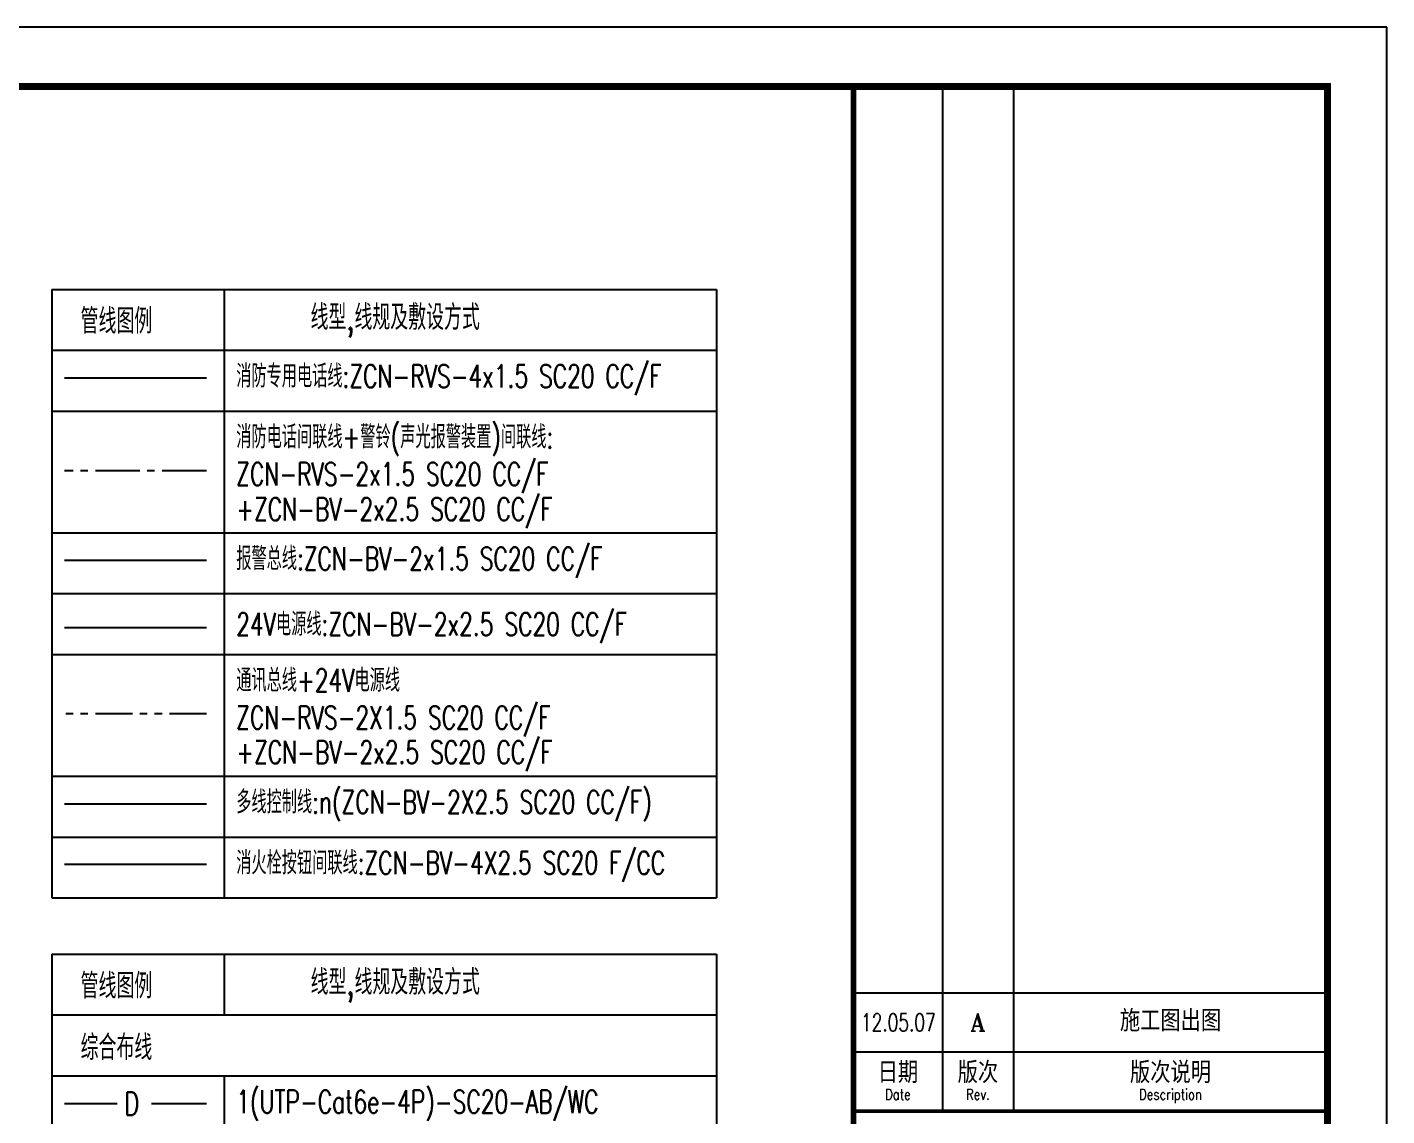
# Model space of a CAD drawing. Extents: x 913510 to 997610, y -270398 to 254224.
# Drawn here: x 974667 to 997610, y 157040 to 175417 of the extents above; entities that cross this region are included whole.
import ezdxf
from ezdxf.enums import TextEntityAlignment as Align

# ---------------------------------------------------------------- set-up
doc = ezdxf.new("R2010")
doc.units = 0
doc.header["$LTSCALE"] = 1000
doc.header["$MEASUREMENT"] = 0
doc.linetypes.add('CENTER2', pattern=[1.125, 0.75, -0.125, 0.125, -0.125])
doc.linetypes.add('PHANTOM2', pattern=[1.25, 0.625, -0.125, 0.125, -0.125, 0.125, -0.125])
for name, color, linetype in [('00-WIRE-4', 6, 'Continuous'), ('CTEXTW', 4, 'Continuous'), ('WIRE-4', 6, 'Continuous'), ('图框', 139, 'Continuous')]:
    doc.layers.add(name, color=color, linetype=linetype)
doc.styles.add('JIAO', font='tjromans.shx', dxfattribs={"bigfont": 'tjhztxt.shx'})
doc.styles.add('TG_LINETYPE', font='SIMPLEX', dxfattribs={"width": 0.8, "height": 3, "bigfont": 'HZTXT'})
doc.styles.add('TKZ1_tjhts.shx', font='tjromant.shx', dxfattribs={"bigfont": 'tjhts.shx'})
doc.styles.add('TKZ2_tjkts.shx', font='tjromant.shx', dxfattribs={"bigfont": 'tjkts.shx'})
doc.styles.add('XXK', font='romans.shx', dxfattribs={"width": 0.75, "bigfont": 'hzf.shx'})
doc.linetypes.add('4INE', pattern='A,1,-0.15,["4",XXK,S=0.3,R=0,X=-0.1,Y=-0.1],-0.25', length=1.4)
doc.linetypes.add('BIG-DLINE', pattern='A,1,-0.15,["D",XXK,S=0.2,R=0,X=-0.1,Y=-0.09],-0.2', length=1.35)
doc.linetypes.add('TG_N', pattern='A,2,-0.3,["N",TG_LINETYPE,S=0.1,R=0,X=-0.23,Y=-0.15],0', length=2.3)
doc.linetypes.add('XLINE', pattern='A,1,-0.2,["X",XXK,S=0.2,R=0,X=-0.1,Y=-0.09],-0.15', length=1.35)

# ---------------------------------------------------------------- blocks, each defined once
blk = doc.blocks.new('A$C57A94113')
at = {"layer": 'CTEXTW'}
for p, q in [((0, 15986), (0, 0)), ((0, 15986), (11639, 15986)), ((3019, 15986), (3019, 14920)), ((11639, 15986), (11639, 0)), ((0, 14920), (11639, 14920)), ((0, 13854), (11639, 13854)), ((3019, 13854), (3019, 8526)), ((0, 12789), (11639, 12789)), ((0, 11723), (11639, 11723)), ((0, 10657), (11639, 10657)), ((0, 9592), (11639, 9592)), ((0, 8526), (11639, 8526)), ((0, 7460), (11639, 7460)), ((3019, 7460), (3019, 6394)), ((0, 6394), (11639, 6394)), ((0, 5329), (11639, 5329)), ((3019, 5329), (3019, 3197)), ((0, 3197), (11639, 3197)), ((0, 3197), (11639, 3197)), ((0, 2131), (11639, 2131)), ((3019, 2131), (3019, 0)), ((0, 1066), (11639, 1066)), ((0, 0), (11639, 0))]:
    blk.add_line(p, q, dxfattribs=at)
at = {"layer": 'WIRE-4', "ltscale": 0.02}
for p, q in [((220, 13372), (1147, 13372)), ((1747, 13372), (2708, 13372)), ((220, 12306), (1147, 12306)), ((1747, 12306), (2708, 12306)), ((220, 11240), (1147, 11240)), ((1747, 11240), (2708, 11240)), ((220, 10174), (1147, 10174)), ((1747, 10174), (2708, 10174)), ((220, 6948), (1147, 6948)), ((1747, 6948), (2708, 6948)), ((220, 4289), (1147, 4289)), ((1747, 4289), (2708, 4289)), ((220, 1649), (1147, 1649)), ((1747, 1649), (2708, 1649)), ((220, 583), (1147, 583)), ((1747, 583), (2708, 583))]:
    blk.add_line(p, q, dxfattribs=at)
at = {"layer": 'WIRE-4', "color": 6, "linetype": 'CENTER2'}
blk.add_lwpolyline([(220, 9047), (2708, 9047)], dxfattribs=at)
at = {"layer": 'CTEXTW', "style": 'JIAO', "width": 0.75}
for s, height, p in [('线型,线规及敷设方式', 440, (6013, 15453)), ('管线图例', 440, (1132, 15453)), ('综合布线', 440, (1132, 14375)), ('D', 400, (1401, 13368)), ('2D', 399.6, (1401, 12302)), ('4D', 399.6, (1401, 11236)), ('6D', 399.6, (1401, 10171)), ('消防广播', 440, (1132, 7981)), ('G', 400, (1451, 6944)), ('监控', 440, (817, 5849)), ('J', 400, (1401, 4285)), ('有线电视', 440, (1150, 2652)), ('T', 400, (1401, 1645)), ('GT', 399.6, (1468, 579))]:
    blk.add_text(s, height=height, dxfattribs=at).set_placement(p, align=Align.MIDDLE)
at = {"layer": 'CTEXTW', "style": 'JIAO', "width": 0.7}
for s, p in [('1(UTP-Cat6e-4P)-SC20-AB/WC', (3230, 13401)), ('2(UTP-Cat6e-4P)-SC25-AB/WC', (3230, 12335)), ('4(UTP-Cat6e-4P)-SC32-AB/WC', (3230, 11269)), ('6(UTP-Cat6e-4P)-SC32-AB/WC', (3230, 10204)), ('ZCNRVS-2x2.5-SC20-AB/WC', (3230, 6923)), ('SYV-75-5-SC20-AB/WC', (3230, 4875)), ('RVV-2X2.5-SC20-AB/WC', (3230, 4223)), ('RVV-2X2.5-SC20-AB/WC', (3230, 3616)), ('SYWV-75-5-SC20-AB/WC', (3230, 1678)), ('SYWV-75-9-SC25-AB/WC', (3230, 612))]:
    blk.add_text(s, height=399.65, dxfattribs=at).set_placement(p, align=Align.MIDDLE_LEFT)
blk.add_text('预留多模光纤 SC25 CC/WC', height=399.65, dxfattribs=at).set_placement((3211, 8875))

msp = doc.modelspace()

# ---------------------------------------------------------------- linework, layer by layer
at = {"color": 0}
for p, q in [((990110, 174417), (990110, 157117)), ((991310, 174417), (991310, 157117)), ((988610, 158117), (989810, 158117)), ((988610, 158117), (996610, 158117)), ((988610, 157117), (996610, 157117))]:
    msp.add_line(p, q, dxfattribs=at)
for points, const_width in [([(988610, 174417), (988610, 117017)], 100), ([(988610, 157117), (996610, 157117)], 60)]:
    msp.add_lwpolyline(points, dxfattribs=dict(at, const_width=const_width))
at = {"layer": '00-WIRE-4', "linetype": 'BIG-DLINE'}
msp.add_line((975294, 169499), (977692, 169499), dxfattribs=at)
at = {"layer": '00-WIRE-4', "linetype": 'CENTER2'}
msp.add_line((977692, 167930), (975294, 167930), dxfattribs=at)
at = {"layer": '00-WIRE-4', "linetype": 'Continuous'}
msp.add_line((975294, 166417), (977692, 166417), dxfattribs=at)
at = {"layer": '00-WIRE-4', "linetype": '4INE'}
msp.add_line((975294, 165282), (977692, 165282), dxfattribs=at)
at = {"layer": '00-WIRE-4', "linetype": 'PHANTOM2'}
msp.add_line((977692, 163826), (975294, 163826), dxfattribs=at)
at = {"layer": '00-WIRE-4', "linetype": 'TG_N', "ltscale": 0.7}
msp.add_line((975294, 162308), (977692, 162308), dxfattribs=at)
at = {"layer": '00-WIRE-4', "linetype": 'XLINE'}
msp.add_line((977692, 161281), (975294, 161281), dxfattribs=at)
at = {"layer": 'CTEXTW'}
for p, q in [((975082, 170991), (975082, 160719)), ((975082, 170991), (986301, 170991)), ((977992, 170991), (977992, 160719)), ((986301, 170991), (986301, 160719)), ((975082, 169964), (986301, 169964)), ((975082, 168937), (986301, 168937)), ((975082, 166882), (986301, 166882)), ((975082, 165855), (986301, 165855)), ((975082, 164828), (986301, 164828)), ((975082, 162774), (986301, 162774)), ((975082, 161746), (986301, 161746)), ((975082, 160719), (986301, 160719))]:
    msp.add_line(p, q, dxfattribs=at)
at = {"layer": '图框', "color": 0}
for p, q in [((997610, 175417), (913510, 175417)), ((997610, 116017), (997610, 175417)), ((988610, 159117), (996610, 159117))]:
    msp.add_line(p, q, dxfattribs=at)
at = {"layer": '图框', "color": 0, "const_width": 120}
msp.add_lwpolyline([(996610, 174417), (916010, 174417), (916010, 117017), (996610, 117017)], close=True, dxfattribs=at)

# ---------------------------------------------------------------- block references
at = {"xscale": 0.963855421686747, "yscale": 0.963855421686747, "zscale": 0.963855421686747}
msp.add_blockref('A$C57A94113', (975082, 144361), dxfattribs=at)

# ---------------------------------------------------------------- texts
at = {"color": 0, "style": 'TKZ2_tjkts.shx'}
for s, p in [('日期', (989360, 157772)), ('版次', (990710, 157772)), ('版次说明', (993960, 157772))]:
    msp.add_text(s, height=360, dxfattribs=at).set_placement(p, align=Align.MIDDLE_CENTER)
at = {"color": 0, "style": 'TKZ2_tjkts.shx', "width": 0.8}
for s, p in [('Date', (989360, 157402)), ('Rev.', (990710, 157402)), ('Description', (993960, 157402))]:
    msp.add_text(s, height=180, dxfattribs=at).set_placement(p, align=Align.MIDDLE_CENTER)
at = {"layer": 'CTEXTW', "style": 'JIAO', "width": 0.75}
for s, p in [('管线图例', (976173, 170478)), ('线型,线规及敷设方式', (980877, 170478))]:
    msp.add_text(s, height=424.1, dxfattribs=at).set_placement(p, align=Align.MIDDLE)
at = {"layer": 'CTEXTW', "style": 'JIAO', "width": 0.7}
for s, p in [('消防专用电话线:ZCN-RVS-4x1.5 SC20 CC/F', (978195, 169527)), ('消防电话间联线+警铃(声光报警装置)间联线:', (978195, 168500)), ('ZCN-RVS-2x1.5 SC20 CC/F', (978195, 167874)), ('+ZCN-BV-2x2.5 SC20 CC/F', (978195, 167280)), ('报警总线:ZCN-BV-2x1.5 SC20 CC/F', (978195, 166445)), ('24V电源线:ZCN-BV-2x2.5 SC20 CC/F', (978195, 165338)), ('通讯总线+24V电源线', (978195, 164391)), ('ZCN-RVS-2X1.5 SC20 CC/F', (978195, 163762)), ('+ZCN-BV-2x2.5 SC20 CC/F', (978195, 163177)), ('多线控制线:n(ZCN-BV-2X2.5 SC20 CC/F)', (978195, 162336)), ('消火栓按钮间联线:ZCN-BV-4X2.5 SC20 F/CC', (978195, 161309))]:
    msp.add_text(s, height=385.2, dxfattribs=at).set_placement(p, align=Align.MIDDLE_LEFT)
at = {"layer": '图框', "color": 0, "style": 'TKZ1_tjhts.shx', "width": 0.7}
msp.add_text('12.05.07', height=300, dxfattribs=at).set_placement((989368, 158617), align=Align.MIDDLE_CENTER)
at = {"layer": '图框', "color": 0, "style": 'TKZ1_tjhts.shx'}
for s, height, p in [('A', 300, (990710, 158617)), ('施工图出图', 360, (993960, 158645))]:
    msp.add_text(s, height=height, dxfattribs=at).set_placement(p, align=Align.MIDDLE_CENTER)

doc.saveas('drawing.dxf')
